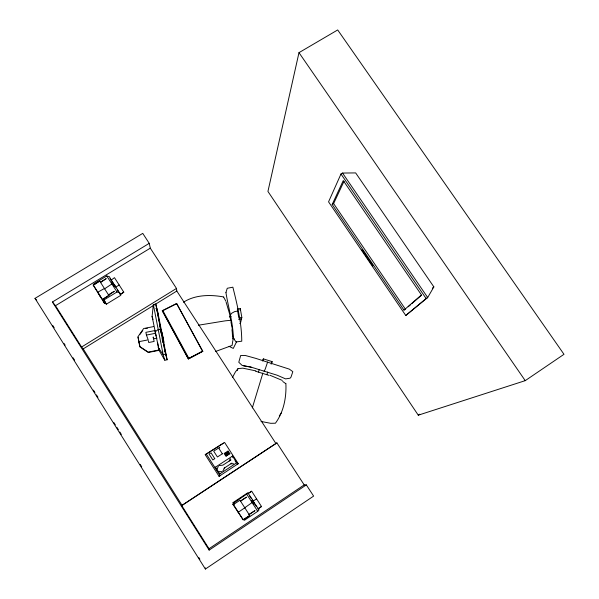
<?xml version="1.0" encoding="UTF-8"?>
<svg xmlns="http://www.w3.org/2000/svg" width="599" height="599" viewBox="0 0 599 599"><rect width="100%" height="100%" fill="white"/><g stroke="black" fill="none" stroke-linecap="round" stroke-linejoin="round"><path stroke-width="0.9" d="M152.101 316.474L153.351 304.569L155.755 304.105L157.732 311.787L167.136 359.767L164.815 360.224L159.102 350.393L152.101 316.474L153 319.477M162.284 310.694L188.393 358.973L202.799 351.276L176.615 303.483L162.284 310.694L188.393 358.973M232.794 340.898L232.098 345.428L215.677 351.441M202.702 351.523L176.615 303.483M239.967 310.065L240.274 308.612L237.294 309.099M298.983 52.652L267.94 191.44L418.274 415.182L525.233 380.65L563.996 354.308L337.694 29.95L298.983 52.652L525.233 380.65M240.274 308.612L241.839 317.433L240.506 323.078L239.78 323.55M252.314 407.926L262.894 373.065L262.706 373.432L255.676 371.253M267.603 362.051L265.462 368.452A54.606 1.535 -72.7 0 1 264.002 371.14M266.884 374.667L267.678 372.046M271.092 364.065L272.111 361.609L263.365 358.891L262.856 359.939M271.444 363.773L272.111 361.609M258.461 372.054L259.262 369.433M262.699 361.062L263.365 358.891M237.309 370.549L237.923 368.804M229.17 461.095L230.263 458.49M217.205 468.897L218.336 466.247M340.973 174.017L328.559 201.848L405.77 315.486L427.693 297.523L433.863 286.899L355.656 172.916L342.531 173.051L340.973 174.017L426.129 298.534L405.77 315.486M332.175 204.491L343.257 180.554L421.456 294.948L403.966 310.11L332.175 204.491L333.613 203.6L344.043 181.257M236.553 341.827L233.266 348.423L229.08 346.364M232.487 377.407L235.385 371.986L237.983 368.617L242.775 368.153L255.84 370.878M222.85 470.956L224.67 467.834M159.222 348.64L158.188 350.145L148.2 352.115L139.799 346.574L137.92 336.795L143.648 328.529L153.599 326.59M140.166 334.175L142.757 330.423M279.306 415.863L281.238 413.07M243.703 519.206L244.721 520.044L257.727 511.336L259.067 509.846L253.736 502.059M306.336 484.898L209.148 550.107L209.006 548.736L181.752 505.593L182.036 505.309L276.888 442.893L304.195 484.898L306.336 484.898L313.621 496.099L205.39 569.05L35.004 298.369L142.757 233.378L149.241 243.351L150.297 248.166L176.48 288.441L176.817 291.032L275.877 443.462M233.071 502.561L233.82 502.995L248.271 493.022L247.597 492.902L233.071 502.561L234.037 504.073M408.219 306.74L410.33 304.913M411.745 303.693L421.606 295.157M432.448 288.112L433.863 286.899M205.24 454.701L224.573 442.414L238.245 463.678L219.069 476.332L205.24 454.701L223.532 443.155M111.1 280.145L114.476 277.659L123.783 292.177L120.347 294.558L119.89 293.495M115.674 287.235L119.149 284.967M120.302 294.453L123.783 292.177M100.542 282.526L106.248 278.617L100.37 282.189M104.578 288.838L111.878 283.971L114.536 284.637L115.165 286.082M108.629 295.165L114.349 291.256L108.471 294.843M215.49 467.13L219.826 473.906L219.474 474.138L236.83 462.713L232.554 456.056L232.195 456.288L233.146 457.771M418.274 415.182L419.787 414.164M230.233 460.384L230.937 459.912L222.933 465.131L219.376 465.543M249.087 514.556L254.987 510.61L249.004 514.504M232.764 504.141L243.216 519.865L249.731 515.499L239.967 500.24L233.453 504.575L232.764 504.141L233.737 503.497L234.396 503.894L233.82 502.995M209.006 548.736L304.195 484.898M181.752 505.593L276.888 442.893M223.966 468.298L231.955 463.064M236.83 462.713L236.478 462.945L235.048 460.728M183.481 302.248C195.034 294.648 210.548 294.506 223.764 296.962M237.182 464.375L238.245 463.678M219.069 476.332L220.118 475.643L206.258 453.967M248.772 493.097L251.677 491.225L261.501 506.514L258.176 508.985M248.076 493.569L251.677 491.225M244.706 507.787L253.669 501.43L248.315 493.613M426.129 298.534L427.693 297.523L342.531 173.051M256.582 498.862L252.98 501.206L253.961 502.741M403.966 310.11L405.403 309.174L333.613 203.6M232.554 456.056L215.146 467.362L218.029 471.877M257.855 508.843L261.501 506.514M149.241 243.351L52.442 301.986L55.482 305.7L81.584 347.023L176.48 288.441M81.584 347.023L83.209 348.88L176.817 291.032M104.518 303.356L102.377 299.38L108.868 295.412L103.507 299.051L105.484 302.772L104.518 303.356L93.189 284.989L99.681 281.043L109.011 295.689M106.33 304.195L104.054 299.897L117.015 291.975L119.628 292.574L120.811 295.329L106.33 304.195L105.327 302.622M55.482 305.7L150.297 248.166M110.785 279.703L109.452 276.723L106.749 275.974L93.796 283.844L94.335 284.682L99.681 281.043M202.507 351.239L188.857 358.337L162.853 310.641L176.503 303.775M188.475 358.734L202.799 351.276M158.301 350.49L148.342 352.459L139.956 346.926L138.084 337.17M164.208 351.291L165.017 351.134L166.327 355.836M167.136 359.767L165.564 354.166L163.138 354.645L158.114 347.315M155.366 332.378L155.014 330.551L145.886 332.333L146.418 335.073L155.545 333.284L156.077 336.024M161.49 335.253L162.262 335.096L162.419 335.68M157.005 338.128L153.614 338.787L153.097 337.237M145.602 328.574L147.406 328.222M160.008 329.809L160.809 329.652L160.637 329.031L158.226 329.502L155.104 331.853L155.545 333.284M155.83 308.485L156.631 308.335L158.226 314.505L157.455 314.655M237.825 311.053L234.793 311.547L231.835 313.157A54.472 9.666 -10.5 0 0 230.518 316.122M229.38 316.931L231.177 316.639M241.839 317.433L238.851 317.919L237.451 309.983M238.552 319.297L241.517 318.81M198.389 325.22L225.306 320.832L230.892 320.278L230.75 320.727L229.664 314.527M218.934 471.608L221.795 471.653M230.892 463.768L233.692 463.828M243.568 365.847L251.056 367.127L277.195 375.229L285.588 378.89L290.118 378.186L291.002 377.115L292.836 371.657L289.332 369.134L255.758 358.374L245.5 355.529L240.678 355.469L238.784 362.26L242.146 365.412L251.131 367.142M261.074 421.464L270.748 423.313L275.428 423.208C283.739 411.91 286.539 397.257 285.873 383.472M263.59 373.701L268.861 375.341M269.939 375.251L282.331 380.425M232.929 338.27L234.606 339.101M244.781 507.832L238.327 512.212L237.533 511.613M249.731 515.499L244.145 519.146L244.721 520.044M282.728 381.481L285.768 383.645M35.004 298.369L36.719 300.279M110.119 278.221L120.227 293.959M111.055 280.033L111.976 281.478M112.904 282.915L113.825 284.353M117.524 290.126L119.837 293.727M249.551 495.86L251.018 498.151M254.942 504.268L256.417 506.567M106.749 275.974L117.015 291.975M246.825 494.347L257.727 511.336M103.507 299.051L104.054 299.897M93.189 284.989L102.377 299.38M233.453 504.575L243.216 519.865M83.209 348.88L182.036 505.309M52.442 301.986L209.148 550.107M52.705 325.399L54.195 327.765M64.138 343.564L65.134 345.144M73.085 357.775L74.576 360.149M93.474 390.159L94.964 392.525M96.454 394.898L97.951 397.264M113.862 422.542L115.352 424.908M116.842 427.282L118.332 429.648M119.83 432.014L121.32 434.387M140.211 464.397L141.701 466.771M198.883 557.594L199.879 559.174M223.674 297.171L225.845 301.162M100.018 296.31L97.779 292.177L104.413 288.508M139.02 342.044L138.856 341.685L148.2 339.85L146.418 335.073M164.815 360.224L163.138 354.645L153.351 304.569M226.108 302.053L229.507 313.644M162.928 336.967L163.025 337.342M161.97 332.093L163.984 342.209M156.631 308.335L165.017 351.134M155.755 304.105L165.564 354.166M159.559 325.399L159.911 327.189M160.262 328.986L161.138 333.463M162.015 337.956L162.898 342.463M157.544 342.388L159.102 350.393M153.277 337.02L154.13 341.445L148.709 342.508L148.372 340.734M230.907 321.618L231.843 326.942M232.142 327.398L232.996 340.269M232.113 329.697L232.509 336.234M205.352 567.859L205.39 569.05M225.943 292.582C228.316 307.534 233.108 322.779 233.378 338.255L236.073 341.947L241.756 341.19C241.734 323.213 237.189 304.494 232.869 287.183L227.246 288.276L225.943 292.582M219.698 447.535L219.489 448.022L219.167 447.52L219.698 447.535M362.073 249.776L372.87 265.881L362.073 249.776M254.365 503.654L253.954 504.073L251.662 500.509L252.082 500.098L254.365 503.654M253.751 503.28L252.239 500.929L253.751 503.28M246.384 497.185L240.484 501.116L246.384 497.185M226.527 455.936L225.958 456.303L224.138 453.458L224.7 453.099L226.527 455.936M227.657 455.21L227.088 455.569L225.269 452.732L225.83 452.372L227.657 455.21M228.781 454.484L228.219 454.843L226.4 452.013L226.961 451.646L228.781 454.484M229.904 453.757L229.342 454.117L227.523 451.287L228.084 450.927L229.904 453.757M214.771 458.662L212.802 459.92L209.066 454.079L211.043 452.829L214.771 458.662M222.356 453.802L217.415 456.97L213.686 451.152L218.642 448.022L222.356 453.802M114.761 286.097L113.982 285.903L111.826 282.548L112.619 282.75L114.761 286.097M113.967 285.423L112.305 283.147L113.967 285.423"/></g></svg>
